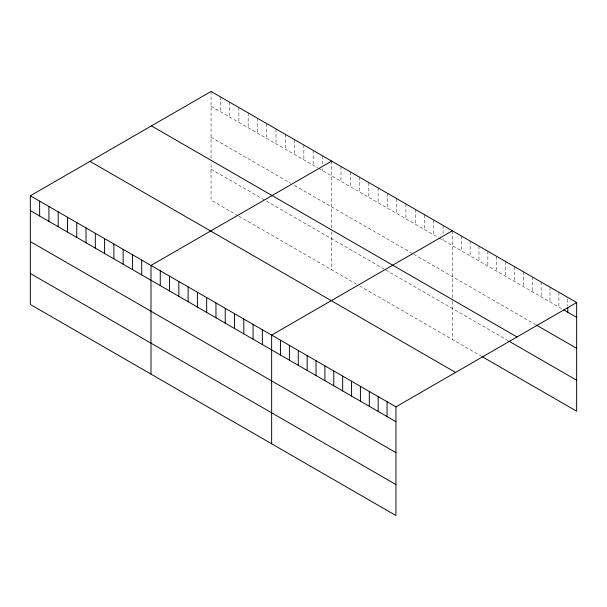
<?xml version="1.0" encoding="UTF-8"?>
<svg xmlns="http://www.w3.org/2000/svg" width="607" height="607" viewBox="0 0 607 607"><rect width="100%" height="100%" fill="white"/><g stroke="black" fill="none" stroke-linecap="round" stroke-linejoin="round"><path stroke-width="0.46" stroke-dasharray="3.04 2.28" d="M211.054 91.46L211.054 158.526M211.054 106.286L317.78 167.896M318.554 168.344L438.429 237.557M439.202 237.997L562.932 309.433M211.054 137.258L290.715 183.246M294.577 185.476L412.904 253.794M413.678 254.234L535.488 324.563M211.054 169.163L385.066 269.629M385.84 270.077L508.044 340.626M238.126 215.766L211.054 200.135L211.054 162.077M238.9 216.213L356.453 284.076M359.541 285.867L481.404 356.226M567.773 299.259L567.773 305.746M558.895 292.278L558.895 307.104M550.01 287.157L550.01 301.975M541.133 282.027L541.133 296.853M532.256 276.906L532.256 291.724M523.378 271.777L523.378 286.603M514.501 266.648L514.501 281.473M505.623 261.526L505.623 276.344M496.738 256.397L496.738 271.223M487.861 251.275L487.861 266.094M478.984 246.146L478.984 260.972M470.106 241.017L470.106 255.843M461.229 235.895L461.229 250.714M452.352 230.766L452.352 297.84M452.352 301.383L452.352 339.442M443.064 225.409L443.064 234.674M443.064 238.376L443.064 240.235M433.785 220.053L433.785 234.879M424.505 214.696L424.505 229.514M415.226 209.339L415.226 224.158M405.946 203.975L405.946 218.801M396.667 198.618L396.667 213.444M387.387 193.261L387.387 208.087M378.108 187.904L378.108 202.73M368.821 182.548L368.821 197.366M359.541 177.191L359.541 192.009M350.262 171.827L350.262 186.653M340.982 166.47L340.982 181.296M331.703 161.113L331.703 228.186M331.703 231.73L331.703 269.789M322.423 155.756L322.423 165.021M322.423 168.723L322.423 170.582M313.144 150.399L313.144 165.218M303.864 145.043L303.864 159.861M294.577 139.678L294.577 154.504M285.298 134.322L285.298 149.147M276.018 128.965L276.018 143.791M266.739 123.608L266.739 138.434M257.459 118.251L257.459 133.07M248.18 112.894L248.18 127.713M238.9 107.53L238.9 122.356M229.621 102.173L229.621 116.999M220.341 96.817L220.341 111.642"/><path stroke-width="0.91" d="M30.35 195.788L395.946 406.865L395.946 515.54L30.35 304.471L30.35 195.788L211.054 91.46L576.65 302.529L576.65 411.212L482.216 356.688M331.703 161.113L150.999 265.441L150.999 374.124M452.352 230.766L271.64 335.094L271.64 443.778M395.946 406.865L576.65 302.529M563.736 309.896L576.65 317.355M536.292 325.026L576.65 348.327M151.424 125.892L517.02 336.961M508.848 341.096L576.65 380.24M89.98 161.363L455.576 372.432M30.35 210.614L395.946 421.683M30.35 241.586L395.946 452.655M30.35 273.499L395.946 484.568M567.773 307.597L567.773 312.233M387.061 401.735L387.061 416.561M378.184 396.614L378.184 411.432M369.306 391.485L369.306 406.311M360.429 386.356L360.429 401.181M351.552 381.234L351.552 396.052M342.674 376.105L342.674 390.931M333.789 370.983L333.789 385.802M324.912 365.854L324.912 380.68M316.035 360.725L316.035 375.551M307.157 355.603L307.157 370.429M298.28 350.474L298.28 365.3M289.402 345.353L289.402 360.171M280.517 340.224L280.517 355.049M262.361 329.738L262.361 344.564M253.081 324.381L253.081 339.207M243.802 319.024L243.802 333.85M234.522 313.667L234.522 328.486M225.243 308.31L225.243 323.129M215.955 302.946L215.955 317.772M206.676 297.589L206.676 312.415M197.396 292.233L197.396 307.059M188.117 286.876L188.117 301.702M178.837 281.519L178.837 296.345M169.558 276.162L169.558 290.981M160.278 270.798L160.278 285.624M141.712 260.084L141.712 274.91M132.432 254.728L132.432 269.554M123.153 249.371L123.153 264.197M113.873 244.014L113.873 258.832M104.594 238.657L104.594 253.476M95.314 233.293L95.314 248.119M86.035 227.936L86.035 242.762M76.755 222.579L76.755 237.405M67.468 217.223L67.468 232.049M58.189 211.866L58.189 226.684M48.909 206.509L48.909 221.327M39.63 201.145L39.63 215.971"/></g></svg>
